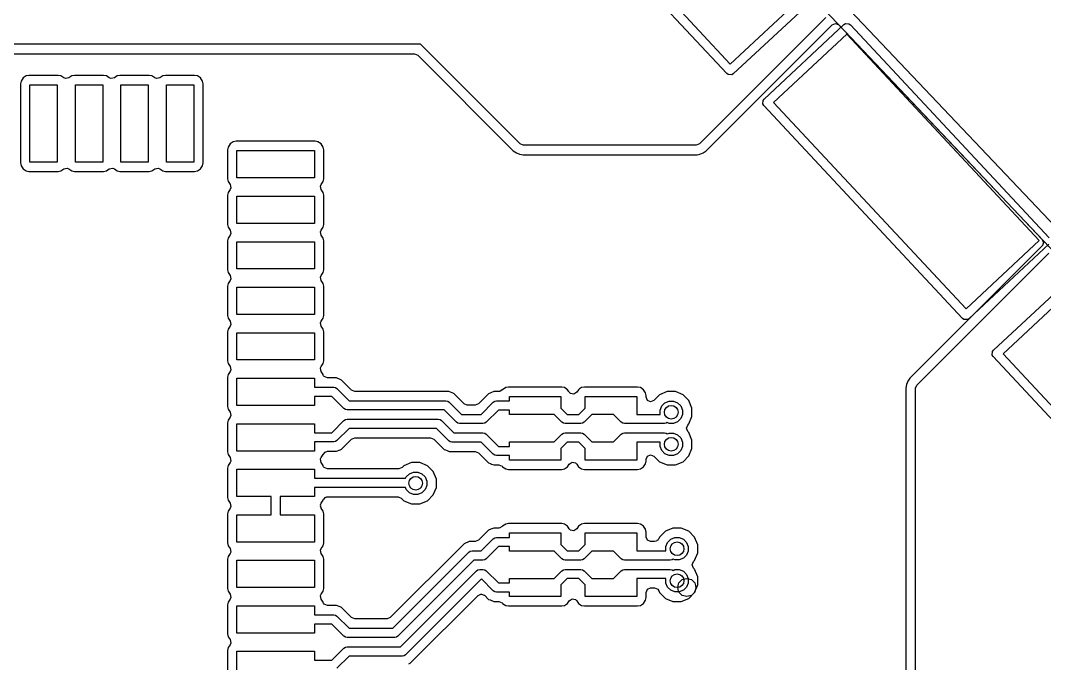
# Model space of a CAD drawing. Extents: x 92.1 to 184.9, y -117.4 to -66.6.
# Drawn here: x 155.45 to 166.7, y -94.33 to -87.27 of the extents above; entities that cross this region are included whole.
import ezdxf

# ---------------------------------------------------------------- set-up
doc = ezdxf.new("R2010")
doc.units = 0
doc.layers.add('BLACK', color=7, linetype='CONTINUOUS')

msp = doc.modelspace()

# ---------------------------------------------------------------- linework, layer by layer
at = {"layer": 'BLACK', "linetype": 'CONTINUOUS'}
for p, q in [((160.348378, -82.711216), (176.840362, -100.118868)), ((176.697406, -100.258776), (160.196334, -82.841532)), ((161.130658, -85.4815), (163.244852, -87.748697)), ((163.205817, -87.853465), (161.023422, -85.513133)), ((163.244852, -87.748697), (164.049342, -86.998499)), ((164.15411, -87.037535), (163.276485, -87.855933)), ((164.292941, -87.237056), (162.904645, -88.625355)), ((162.980659, -88.701369), (164.364993, -87.317031)), ((163.61589, -88.132465), (164.493515, -87.314068)), ((164.364993, -87.317031), (164.400347, -87.302387)), ((164.400347, -87.302387), (164.435702, -87.317032)), ((164.435702, -87.317032), (164.436633, -87.317988)), ((164.436633, -87.317988), (165.773299, -88.728868)), ((164.493515, -87.314068), (164.5101, -87.303803)), ((164.5101, -87.303803), (164.510104, -87.303801)), ((164.510104, -87.303801), (164.54835, -87.305137)), ((164.54835, -87.305137), (164.564183, -87.316535)), ((164.564183, -87.316535), (166.746577, -89.656867)), ((164.525147, -87.421302), (163.720658, -88.1715)), ((166.639342, -89.688499), (164.525147, -87.421302)), ((159.84, -87.53), (151.14, -87.53)), ((151.205237, -87.6375), (159.774763, -87.6375)), ((159.774763, -87.6375), (159.810118, -87.652145)), ((159.840001, -87.53), (159.84, -87.53)), ((160.935355, -88.625355), (159.840001, -87.53)), ((159.810118, -87.652145), (160.859335, -88.701364)), ((163.22165, -87.864863), (163.205817, -87.853465)), ((163.276485, -87.855933), (163.259895, -87.866199)), ((155.453447, -87.935007), (155.4475, -87.964905)), ((155.4475, -87.964905), (155.4475, -87.964906)), ((155.4475, -87.964906), (155.4475, -87.964908)), ((155.4475, -87.964908), (155.4475, -88.835091)), ((155.476102, -87.901102), (155.453447, -87.935007)), ((155.487351, -87.893585), (155.476102, -87.901102)), ((155.510006, -87.878447), (155.487351, -87.893585)), ((155.539904, -87.872501), (155.510006, -87.878447)), ((155.539908, -87.8725), (155.539904, -87.872501)), ((155.86009, -87.8725), (155.539908, -87.8725)), ((155.55, -88.825), (155.55, -87.975)), ((155.55, -87.975), (155.85, -87.975)), ((155.85, -87.975), (155.85, -88.825)), ((155.860095, -87.8725), (155.86009, -87.8725)), ((155.889993, -87.878447), (155.860095, -87.8725)), ((155.92222, -87.899981), (155.889993, -87.878447)), ((155.940245, -87.907447), (155.92222, -87.899981)), ((155.977778, -87.899981), (155.940245, -87.907447)), ((156.010004, -87.878447), (155.977778, -87.899981)), ((156.039904, -87.872501), (156.010004, -87.878447)), ((156.039908, -87.8725), (156.039904, -87.872501)), ((156.36009, -87.8725), (156.039908, -87.8725)), ((156.05, -88.825), (156.05, -87.975)), ((156.05, -87.975), (156.35, -87.975)), ((156.35, -87.975), (156.35, -88.825)), ((156.360095, -87.8725), (156.36009, -87.8725)), ((156.389993, -87.878447), (156.360095, -87.8725)), ((156.42222, -87.899981), (156.389993, -87.878447)), ((156.440245, -87.907447), (156.42222, -87.899981)), ((156.477778, -87.899981), (156.440245, -87.907447)), ((156.510004, -87.878447), (156.477778, -87.899981)), ((156.539904, -87.872501), (156.510004, -87.878447)), ((156.539908, -87.8725), (156.539904, -87.872501)), ((156.86009, -87.8725), (156.539908, -87.8725)), ((156.55, -88.825), (156.55, -87.975)), ((156.55, -87.975), (156.85, -87.975)), ((156.85, -87.975), (156.85, -88.825)), ((156.860095, -87.8725), (156.86009, -87.8725)), ((156.889993, -87.878447), (156.860095, -87.8725)), ((156.92222, -87.899981), (156.889993, -87.878447)), ((156.940245, -87.907447), (156.92222, -87.899981)), ((156.977778, -87.899981), (156.940245, -87.907447)), ((157.010004, -87.878447), (156.977778, -87.899981)), ((157.039904, -87.872501), (157.010004, -87.878447)), ((157.039908, -87.8725), (157.039904, -87.872501)), ((157.36009, -87.8725), (157.039908, -87.8725)), ((157.05, -88.825), (157.05, -87.975)), ((157.05, -87.975), (157.35, -87.975)), ((157.35, -87.975), (157.35, -88.825)), ((157.360095, -87.8725), (157.36009, -87.8725)), ((157.389993, -87.878447), (157.360095, -87.8725)), ((157.423898, -87.901102), (157.389993, -87.878447)), ((157.446553, -87.935007), (157.423898, -87.901102)), ((157.452499, -87.964906), (157.446553, -87.935007)), ((157.4525, -88.835095), (157.452499, -87.964906)), ((163.259895, -87.866199), (163.22165, -87.864863)), ((163.603156, -88.186544), (163.604492, -88.148298)), ((163.613422, -88.203133), (163.603156, -88.186544)), ((163.604492, -88.148298), (163.61589, -88.132465)), ((163.720658, -88.1715), (165.834852, -90.438697)), ((165.795817, -90.543465), (163.613422, -88.203133)), ((157.751102, -88.626102), (157.728447, -88.660007)), ((157.762351, -88.618585), (157.751102, -88.626102)), ((157.785006, -88.603447), (157.762351, -88.618585)), ((157.814904, -88.597501), (157.785006, -88.603447)), ((157.814908, -88.5975), (157.814904, -88.597501)), ((158.68509, -88.5975), (157.814908, -88.5975)), ((158.685095, -88.5975), (158.68509, -88.5975)), ((158.714993, -88.603447), (158.685095, -88.5975)), ((158.748898, -88.626102), (158.714993, -88.603447)), ((158.771553, -88.660007), (158.748898, -88.626102)), ((160.97071, -88.64), (160.935355, -88.625355)), ((162.86929, -88.64), (160.97071, -88.64)), ((162.904645, -88.625355), (162.86929, -88.64)), ((157.728447, -88.660007), (157.7225, -88.689905)), ((157.7225, -88.689905), (157.7225, -88.689906)), ((157.7225, -88.689906), (157.7225, -88.689908)), ((157.7225, -88.689908), (157.7225, -89.010091)), ((157.825, -89), (157.825, -88.7)), ((157.825, -88.7), (158.675, -88.7)), ((158.675, -88.7), (158.675, -89)), ((158.777499, -88.689906), (158.771553, -88.660007)), ((158.7775, -89.010095), (158.777499, -88.689906)), ((160.859335, -88.701364), (160.85934, -88.701368)), ((160.85934, -88.701368), (160.894211, -88.72467)), ((160.894211, -88.72467), (160.894213, -88.724671)), ((160.894213, -88.724671), (160.894215, -88.724672)), ((160.894215, -88.724672), (160.92957, -88.739317)), ((160.92957, -88.739317), (160.950279, -88.743436)), ((160.950279, -88.743436), (160.970703, -88.747499)), ((160.970703, -88.747499), (160.970708, -88.747499)), ((160.970708, -88.747499), (160.97071, -88.7475)), ((160.97071, -88.7475), (160.970711, -88.7475)), ((160.970711, -88.7475), (162.869289, -88.7475)), ((162.869289, -88.7475), (162.86929, -88.7475)), ((162.86929, -88.7475), (162.869292, -88.747499)), ((162.869292, -88.747499), (162.869296, -88.747499)), ((162.869296, -88.747499), (162.879365, -88.745495)), ((162.879365, -88.745495), (162.91043, -88.739317)), ((162.91043, -88.739317), (162.945785, -88.724672)), ((162.945785, -88.724672), (162.980659, -88.701369)), ((165.773299, -88.728868), (166.672068, -89.677538)), ((155.4475, -88.835091), (155.447501, -88.835095)), ((155.447501, -88.835095), (155.45, -88.847661)), ((155.45, -88.847661), (155.453447, -88.864993)), ((155.453447, -88.864993), (155.476102, -88.898898)), ((155.85, -88.825), (155.55, -88.825)), ((156.35, -88.825), (156.05, -88.825)), ((156.85, -88.825), (156.55, -88.825)), ((157.35, -88.825), (157.05, -88.825)), ((157.423898, -88.898898), (157.446553, -88.864993)), ((157.446553, -88.864993), (157.4525, -88.835095)), ((155.476102, -88.898898), (155.510007, -88.921553)), ((155.510007, -88.921553), (155.539905, -88.9275)), ((155.539905, -88.9275), (155.860094, -88.927499)), ((155.860094, -88.927499), (155.889993, -88.921553)), ((155.889993, -88.921553), (155.922222, -88.900017)), ((155.922222, -88.900017), (155.959753, -88.892551)), ((155.959753, -88.892551), (155.977776, -88.900017)), ((155.977776, -88.900017), (156.010007, -88.921553)), ((156.010007, -88.921553), (156.039905, -88.9275)), ((156.039905, -88.9275), (156.360094, -88.927499)), ((156.360094, -88.927499), (156.389993, -88.921553)), ((156.389993, -88.921553), (156.422222, -88.900017)), ((156.422222, -88.900017), (156.459753, -88.892551)), ((156.459753, -88.892551), (156.477776, -88.900017)), ((156.477776, -88.900017), (156.510007, -88.921553)), ((156.510007, -88.921553), (156.539905, -88.9275)), ((156.539905, -88.9275), (156.860094, -88.927499)), ((156.860094, -88.927499), (156.889993, -88.921553)), ((156.889993, -88.921553), (156.922222, -88.900017)), ((156.922222, -88.900017), (156.959753, -88.892551)), ((156.959753, -88.892551), (156.977776, -88.900017)), ((156.977776, -88.900017), (157.010007, -88.921553)), ((157.010007, -88.921553), (157.039905, -88.9275)), ((157.039905, -88.9275), (157.360094, -88.927499)), ((157.360094, -88.927499), (157.389993, -88.921553)), ((157.389993, -88.921553), (157.423898, -88.898898)), ((157.7225, -89.010091), (157.722501, -89.010095)), ((157.722501, -89.010095), (157.728447, -89.039995)), ((157.728447, -89.039995), (157.749981, -89.072221)), ((157.749981, -89.072221), (157.757447, -89.109754)), ((158.675, -89), (157.825, -89)), ((158.742552, -89.090245), (158.750014, -89.072226)), ((158.750018, -89.127778), (158.742552, -89.090245)), ((158.750014, -89.072226), (158.771553, -89.039993)), ((158.771553, -89.039993), (158.7775, -89.010095)), ((157.728447, -89.160007), (157.7225, -89.189905)), ((157.7225, -89.189905), (157.7225, -89.189906)), ((157.7225, -89.189906), (157.7225, -89.189908)), ((157.7225, -89.189908), (157.7225, -89.510091)), ((157.749981, -89.127778), (157.728447, -89.160007)), ((157.757447, -89.109754), (157.749981, -89.127778)), ((157.825, -89.5), (157.825, -89.2)), ((157.825, -89.2), (158.675, -89.2)), ((158.675, -89.2), (158.675, -89.5)), ((158.771552, -89.160004), (158.750018, -89.127778)), ((158.771552, -89.160006), (158.771552, -89.160004)), ((158.771553, -89.160007), (158.771552, -89.160006)), ((158.777499, -89.189906), (158.771553, -89.160007)), ((158.7775, -89.510095), (158.777499, -89.189906)), ((157.7225, -89.510091), (157.722501, -89.510095)), ((157.722501, -89.510095), (157.728447, -89.539995)), ((157.728447, -89.539995), (157.749981, -89.572221)), ((158.675, -89.5), (157.825, -89.5)), ((158.750014, -89.572226), (158.771553, -89.539993)), ((158.771553, -89.539993), (158.7775, -89.510095)), ((157.728447, -89.660007), (157.7225, -89.689905)), ((157.749981, -89.627778), (157.728447, -89.660007)), ((157.749981, -89.572221), (157.757447, -89.609754)), ((157.757447, -89.609754), (157.749981, -89.627778)), ((158.742552, -89.590245), (158.750014, -89.572226)), ((158.750018, -89.627778), (158.742552, -89.590245)), ((158.771552, -89.660004), (158.750018, -89.627778)), ((158.771552, -89.660006), (158.771552, -89.660004)), ((158.771553, -89.660007), (158.771552, -89.660006)), ((158.777499, -89.689906), (158.771553, -89.660007)), ((157.7225, -89.689905), (157.7225, -89.689906)), ((157.7225, -89.689906), (157.7225, -89.689908)), ((157.7225, -89.689908), (157.7225, -90.010091)), ((157.825, -90), (157.825, -89.7)), ((157.825, -89.7), (158.675, -89.7)), ((158.675, -89.7), (158.675, -90)), ((158.7775, -90.010095), (158.777499, -89.689906)), ((166.666956, -89.751014), (165.218629, -91.199341)), ((165.834852, -90.438697), (166.639342, -89.688499)), ((166.74411, -89.727535), (165.866485, -90.545933)), ((166.667498, -89.75057), (166.666956, -89.751014)), ((166.670159, -89.748223), (166.667498, -89.75057)), ((166.685753, -89.713276), (166.670159, -89.748223)), ((166.672068, -89.677538), (166.685753, -89.713276)), ((165.294644, -91.275355), (166.742967, -89.827032)), ((158.675, -90), (157.825, -90)), ((157.7225, -90.010091), (157.722501, -90.010095)), ((157.722501, -90.010095), (157.728447, -90.039995)), ((157.728447, -90.039995), (157.749981, -90.072221)), ((157.749981, -90.072221), (157.757447, -90.109754)), ((157.757447, -90.109754), (157.749981, -90.127778)), ((158.742552, -90.090245), (158.750014, -90.072226)), ((158.750018, -90.127778), (158.742552, -90.090245)), ((158.750014, -90.072226), (158.771553, -90.039993)), ((158.771553, -90.039993), (158.7775, -90.010095)), ((166.13589, -90.892465), (167.013515, -90.074068)), ((157.728447, -90.160007), (157.7225, -90.189905)), ((157.7225, -90.189905), (157.7225, -90.189906)), ((157.7225, -90.189906), (157.7225, -90.189908)), ((157.7225, -90.189908), (157.7225, -90.510091)), ((157.749981, -90.127778), (157.728447, -90.160007)), ((157.825, -90.5), (157.825, -90.2)), ((157.825, -90.2), (158.675, -90.2)), ((158.675, -90.2), (158.675, -90.5)), ((158.771552, -90.160004), (158.750018, -90.127778)), ((158.771552, -90.160006), (158.771552, -90.160004)), ((158.771553, -90.160007), (158.771552, -90.160006)), ((158.777499, -90.189906), (158.771553, -90.160007)), ((158.7775, -90.510095), (158.777499, -90.189906)), ((167.045147, -90.181302), (166.240658, -90.9315)), ((157.7225, -90.510091), (157.722501, -90.510095)), ((157.722501, -90.510095), (157.728447, -90.539995)), ((157.728447, -90.539995), (157.749981, -90.572221)), ((158.675, -90.5), (157.825, -90.5)), ((158.750014, -90.572226), (158.771553, -90.539993)), ((158.771553, -90.539993), (158.7775, -90.510095)), ((165.81165, -90.554863), (165.795817, -90.543465)), ((165.849895, -90.556199), (165.81165, -90.554863)), ((165.866485, -90.545933), (165.849895, -90.556199)), ((157.728447, -90.660007), (157.7225, -90.689905)), ((157.749981, -90.627778), (157.728447, -90.660007)), ((157.749981, -90.572221), (157.757447, -90.609754)), ((157.757447, -90.609754), (157.749981, -90.627778)), ((158.742552, -90.590245), (158.750014, -90.572226)), ((158.750018, -90.627778), (158.742552, -90.590245)), ((158.771552, -90.660004), (158.750018, -90.627778)), ((158.771552, -90.660006), (158.771552, -90.660004)), ((158.771553, -90.660007), (158.771552, -90.660006)), ((158.777499, -90.689906), (158.771553, -90.660007)), ((157.7225, -90.689905), (157.7225, -90.689906)), ((157.7225, -90.689906), (157.7225, -90.689908)), ((157.7225, -90.689908), (157.7225, -91.010091)), ((157.825, -91), (157.825, -90.7)), ((157.825, -90.7), (158.675, -90.7)), ((158.675, -90.7), (158.675, -91)), ((158.7775, -91.010095), (158.777499, -90.689906)), ((166.124492, -90.908298), (166.13589, -90.892465)), ((157.7225, -91.010091), (157.722501, -91.010095)), ((157.722501, -91.010095), (157.728447, -91.039995)), ((158.675, -91), (157.825, -91)), ((158.771553, -91.039993), (158.7775, -91.010095)), ((166.123156, -90.946544), (166.124492, -90.908298)), ((166.133422, -90.963133), (166.123156, -90.946544)), ((168.315817, -93.303465), (166.133422, -90.963133)), ((166.240658, -90.9315), (168.354852, -93.198697)), ((157.728447, -91.039995), (157.749981, -91.072221)), ((157.749981, -91.072221), (157.757447, -91.109754)), ((157.757447, -91.109754), (157.749981, -91.127778)), ((158.742552, -91.090245), (158.743144, -91.088814)), ((158.746084, -91.108005), (158.742552, -91.090245)), ((158.743032, -91.088081), (158.743986, -91.08678)), ((158.743144, -91.088814), (158.743032, -91.088081)), ((158.743986, -91.08678), (158.750014, -91.072226)), ((158.748828, -91.125908), (158.746084, -91.108005)), ((158.749407, -91.126864), (158.748828, -91.125908)), ((158.750014, -91.072226), (158.771553, -91.039993)), ((157.728447, -91.160007), (157.7225, -91.189905)), ((157.7225, -91.189905), (157.7225, -91.189906)), ((157.7225, -91.189906), (157.7225, -91.189908)), ((157.7225, -91.189908), (157.7225, -91.510091)), ((157.749981, -91.127778), (157.728447, -91.160007)), ((157.825, -91.5), (157.825, -91.2)), ((157.825, -91.2), (158.675, -91.2)), ((158.675, -91.2), (158.675, -91.2992)), ((158.771553, -91.160007), (158.749407, -91.126864)), ((158.772562, -91.165081), (158.771553, -91.160007)), ((158.777123, -91.172609), (158.772562, -91.165081)), ((158.784531, -91.182055), (158.777123, -91.172609)), ((158.819886, -91.1967), (158.784531, -91.182055)), ((158.917994, -91.1967), (158.819886, -91.1967)), ((158.957835, -91.213203), (158.917994, -91.1967)), ((158.974339, -91.220039), (158.957835, -91.213203)), ((158.974341, -91.22004), (158.974339, -91.220039)), ((159.084755, -91.330455), (158.974341, -91.22004)), ((165.195326, -91.234218), (165.180682, -91.269571)), ((165.218629, -91.199341), (165.195326, -91.234217)), ((165.195326, -91.234217), (165.195326, -91.234218)), ((158.675, -91.2992), (158.887501, -91.2992)), ((158.887501, -91.2992), (158.906941, -91.303067)), ((158.906941, -91.303067), (158.923422, -91.314079)), ((158.923422, -91.314079), (159.056943, -91.4476)), ((159.12011, -91.3451), (159.084755, -91.330455)), ((160.151399, -91.3451), (159.12011, -91.3451)), ((160.187387, -91.360007), (160.151399, -91.3451)), ((160.645755, -91.3467), (160.61363, -91.360007)), ((160.703113, -91.3467), (160.645755, -91.3467)), ((160.712868, -91.345739), (160.703113, -91.3467)), ((160.738884, -91.328354), (160.712868, -91.345739)), ((160.740117, -91.329587), (160.738884, -91.328354)), ((160.7436, -91.326103), (160.740117, -91.329587)), ((160.777506, -91.303447), (160.7436, -91.326103)), ((160.807404, -91.297501), (160.777506, -91.303447)), ((160.807408, -91.2975), (160.807404, -91.297501)), ((161.39259, -91.2975), (160.807408, -91.2975)), ((161.392595, -91.2975), (161.39259, -91.2975)), ((161.422493, -91.303447), (161.392595, -91.2975)), ((161.456398, -91.326102), (161.422493, -91.303447)), ((161.469092, -91.3451), (161.456398, -91.326102)), ((161.475427, -91.35458), (161.469092, -91.3451)), ((161.577601, -91.326103), (161.558573, -91.35458)), ((161.577604, -91.326101), (161.577601, -91.326103)), ((161.588851, -91.318585), (161.577604, -91.326101)), ((161.611506, -91.303447), (161.588851, -91.318585)), ((161.641404, -91.297501), (161.611506, -91.303447)), ((161.641408, -91.2975), (161.641404, -91.297501)), ((162.22659, -91.2975), (161.641408, -91.2975)), ((162.226595, -91.2975), (162.22659, -91.2975)), ((162.256493, -91.303447), (162.226595, -91.2975)), ((162.290398, -91.326102), (162.256493, -91.303447)), ((162.313053, -91.360007), (162.290398, -91.326102)), ((162.551134, -91.3467), (162.467522, -91.381334)), ((162.551135, -91.3467), (162.551134, -91.3467)), ((162.641641, -91.3467), (162.551135, -91.3467)), ((162.725256, -91.381335), (162.641641, -91.3467)), ((165.180682, -91.269572), (165.1725, -91.310705)), ((165.1725, -91.310705), (165.1725, -96.770979)), ((165.180682, -91.269571), (165.180682, -91.269572)), ((165.28, -91.310709), (165.294644, -91.275355)), ((165.28, -96.979075), (165.28, -91.310709)), ((158.866459, -91.4008), (158.675, -91.4008)), ((158.675, -91.4008), (158.675, -91.5)), ((158.99998, -91.534321), (158.866459, -91.4008)), ((159.056943, -91.4476), (160.120906, -91.4476)), ((160.120906, -91.4476), (160.140346, -91.451467)), ((160.140346, -91.451467), (160.156827, -91.462479)), ((160.156827, -91.462479), (160.291948, -91.5976)), ((160.207587, -91.368374), (160.187387, -91.360007)), ((160.207744, -91.368439), (160.207587, -91.368374)), ((160.207746, -91.36844), (160.207744, -91.368439)), ((160.31976, -91.480455), (160.207746, -91.36844)), ((160.589408, -91.37004), (160.478995, -91.480455)), ((160.589414, -91.370036), (160.589408, -91.37004)), ((160.613629, -91.360007), (160.589414, -91.370036)), ((160.61363, -91.360007), (160.613629, -91.360007)), ((160.640328, -91.464079), (160.656808, -91.453067)), ((160.656808, -91.453067), (160.656809, -91.453067)), ((160.656809, -91.453067), (160.676249, -91.4492)), ((160.676249, -91.4492), (160.8175, -91.4492)), ((160.8175, -91.4492), (160.8175, -91.4)), ((160.8175, -91.4), (161.3825, -91.4)), ((161.3825, -91.4), (161.3825, -91.528158)), ((161.489221, -91.368374), (161.475427, -91.35458)), ((161.526753, -91.37584), (161.489221, -91.368374)), ((161.558573, -91.35458), (161.526753, -91.37584)), ((161.6515, -91.528158), (161.6515, -91.4)), ((161.6515, -91.4), (162.2165, -91.4)), ((162.2165, -91.4), (162.2165, -91.597599)), ((162.318999, -91.389906), (162.313053, -91.360007)), ((162.318999, -91.389908), (162.318999, -91.389906)), ((162.318999, -91.409145), (162.318999, -91.389908)), ((162.333643, -91.4445), (162.318999, -91.409145)), ((162.368999, -91.459145), (162.333643, -91.4445)), ((162.404354, -91.444501), (162.368999, -91.459145)), ((162.467519, -91.381336), (162.404354, -91.444501)), ((162.46752, -91.381335), (162.467519, -91.381336)), ((162.467522, -91.381334), (162.46752, -91.381335)), ((162.526942, -91.470266), (162.572002, -91.451602)), ((162.572002, -91.451602), (162.620774, -91.451602)), ((162.620774, -91.451602), (162.665834, -91.470266)), ((162.789253, -91.445332), (162.725256, -91.381335)), ((162.823888, -91.528947), (162.789253, -91.445332)), ((157.7225, -91.510091), (157.722501, -91.510095)), ((157.722501, -91.510095), (157.728447, -91.539995)), ((157.728447, -91.539995), (157.749981, -91.572221)), ((157.749981, -91.572221), (157.757447, -91.609754)), ((158.675, -91.5), (157.825, -91.5)), ((159.01646, -91.545333), (158.99998, -91.534321)), ((159.016461, -91.545333), (159.01646, -91.545333)), ((159.035901, -91.5492), (159.016461, -91.545333)), ((160.099864, -91.5492), (159.035901, -91.5492)), ((160.234985, -91.684321), (160.099864, -91.5492)), ((160.355115, -91.4951), (160.31976, -91.480455)), ((160.44364, -91.4951), (160.355115, -91.4951)), ((160.478995, -91.480455), (160.44364, -91.4951)), ((160.506807, -91.5976), (160.640328, -91.464079)), ((160.697291, -91.5508), (160.56377, -91.684321)), ((160.8175, -91.5508), (160.697291, -91.5508)), ((160.8175, -91.6), (160.8175, -91.5508)), ((161.3825, -91.528158), (161.451942, -91.5976)), ((161.582058, -91.5976), (161.6515, -91.528158)), ((162.47379, -91.549814), (162.492454, -91.504754)), ((162.47379, -91.597599), (162.47379, -91.549814)), ((162.492454, -91.504754), (162.526942, -91.470266)), ((162.665834, -91.470266), (162.700322, -91.504754)), ((162.700322, -91.504754), (162.718986, -91.549814)), ((162.718986, -91.549814), (162.718986, -91.598586)), ((162.823888, -91.619453), (162.823888, -91.528947)), ((157.728447, -91.660007), (157.7225, -91.689905)), ((157.728449, -91.660004), (157.728447, -91.660007)), ((157.749982, -91.627778), (157.728449, -91.660004)), ((157.757447, -91.609754), (157.749982, -91.627778)), ((158.866459, -91.7992), (158.99998, -91.665679)), ((158.99998, -91.665679), (159.01646, -91.654667)), ((159.01646, -91.654667), (159.016461, -91.654667)), ((159.016461, -91.654667), (159.035901, -91.6508)), ((159.035901, -91.6508), (160.036738, -91.6508)), ((160.036738, -91.6508), (160.056178, -91.654667)), ((160.056178, -91.654667), (160.072659, -91.665679)), ((160.072659, -91.665679), (160.20778, -91.8008)), ((160.251465, -91.695333), (160.234985, -91.684321)), ((160.291948, -91.5976), (160.506807, -91.5976)), ((160.56377, -91.684321), (160.547289, -91.695333)), ((161.310658, -91.6), (160.8175, -91.6)), ((161.394979, -91.684321), (161.310658, -91.6)), ((161.411459, -91.695333), (161.394979, -91.684321)), ((161.451942, -91.5976), (161.582058, -91.5976)), ((161.639021, -91.684321), (161.62254, -91.695333)), ((161.723342, -91.6), (161.639021, -91.684321)), ((161.962158, -91.6), (161.723342, -91.6)), ((162.046478, -91.68432), (161.962158, -91.6)), ((162.062959, -91.695332), (162.046478, -91.68432)), ((162.2165, -91.597599), (162.47379, -91.597599)), ((162.551897, -91.68847), (162.541629, -91.695332)), ((162.572002, -91.696798), (162.551897, -91.68847)), ((162.665834, -91.678134), (162.620774, -91.696798)), ((162.700322, -91.643646), (162.665834, -91.678134)), ((162.718986, -91.598586), (162.700322, -91.643646)), ((162.789253, -91.703068), (162.823888, -91.619453)), ((157.7225, -91.689905), (157.7225, -91.689906)), ((157.7225, -91.689906), (157.7225, -91.689908)), ((157.7225, -91.689908), (157.7225, -92.010091)), ((157.825, -92), (157.825, -91.7)), ((157.825, -91.7), (158.675, -91.7)), ((158.675, -91.7), (158.675, -91.7992)), ((158.675, -91.7992), (158.866459, -91.7992)), ((159.056943, -91.7524), (158.923422, -91.885921)), ((160.015696, -91.7524), (159.056943, -91.7524)), ((160.150817, -91.887521), (160.015696, -91.7524)), ((160.20778, -91.8008), (160.527849, -91.8008)), ((160.251466, -91.695333), (160.251465, -91.695333)), ((160.270906, -91.6992), (160.251466, -91.695333)), ((160.527849, -91.6992), (160.270906, -91.6992)), ((160.547289, -91.695333), (160.527849, -91.6992)), ((160.527849, -91.8008), (160.547289, -91.804667)), ((161.41146, -91.695333), (161.411459, -91.695333)), ((161.4309, -91.6992), (161.41146, -91.695333)), ((161.41146, -91.804667), (161.4309, -91.8008)), ((161.6031, -91.6992), (161.4309, -91.6992)), ((161.4309, -91.8008), (161.6031, -91.8008)), ((161.62254, -91.695333), (161.6031, -91.6992)), ((161.6031, -91.8008), (161.62254, -91.804667)), ((162.082399, -91.699199), (162.062959, -91.695332)), ((162.062959, -91.804668), (162.082399, -91.800801)), ((162.522189, -91.699199), (162.082399, -91.699199)), ((162.082399, -91.800801), (162.522189, -91.800801)), ((162.541629, -91.695332), (162.522189, -91.699199)), ((162.522189, -91.800801), (162.541629, -91.804668)), ((162.620774, -91.696798), (162.572002, -91.696798)), ((162.763031, -91.75), (162.777676, -91.714645)), ((162.777676, -91.785355), (162.763031, -91.75)), ((162.777676, -91.714645), (162.789253, -91.703068)), ((162.789253, -91.796932), (162.777676, -91.785355)), ((162.823888, -91.880547), (162.789253, -91.796932)), ((158.887501, -91.9008), (158.675, -91.9008)), ((158.675, -91.9008), (158.675, -92)), ((158.906941, -91.896933), (158.887501, -91.9008)), ((158.923422, -91.885921), (158.906941, -91.896933)), ((158.974339, -91.979961), (159.084755, -91.869545)), ((159.084755, -91.869545), (159.12011, -91.8549)), ((159.12011, -91.8549), (159.952529, -91.8549)), ((159.952529, -91.8549), (159.987884, -91.869545)), ((159.987884, -91.869545), (160.099898, -91.98156)), ((160.167297, -91.898533), (160.150817, -91.887521)), ((160.167298, -91.898533), (160.167297, -91.898533)), ((160.186738, -91.9024), (160.167298, -91.898533)), ((160.506807, -91.9024), (160.186738, -91.9024)), ((160.640328, -92.035921), (160.506807, -91.9024)), ((160.547289, -91.804667), (160.56377, -91.815679)), ((160.56377, -91.815679), (160.697291, -91.9492)), ((160.8175, -91.9492), (160.8175, -91.9)), ((160.8175, -91.9), (161.310658, -91.9)), ((161.310658, -91.9), (161.394979, -91.815679)), ((161.451942, -91.9024), (161.3825, -91.971842)), ((161.394979, -91.815679), (161.411459, -91.804667)), ((161.411459, -91.804667), (161.41146, -91.804667)), ((161.582058, -91.9024), (161.451942, -91.9024)), ((161.6515, -91.971842), (161.582058, -91.9024)), ((161.62254, -91.804667), (161.639021, -91.815679)), ((161.639021, -91.815679), (161.723342, -91.9)), ((161.723342, -91.9), (161.962158, -91.9)), ((161.962158, -91.9), (162.046478, -91.81568)), ((162.046478, -91.81568), (162.062959, -91.804668)), ((162.47379, -91.902401), (162.2165, -91.902401)), ((162.2165, -91.902401), (162.2165, -92.1)), ((162.47379, -91.950186), (162.47379, -91.902401)), ((162.541629, -91.804668), (162.551897, -91.811529)), ((162.551897, -91.811529), (162.572002, -91.803202)), ((162.572002, -91.803202), (162.620774, -91.803202)), ((162.620774, -91.803202), (162.665834, -91.821866)), ((162.665834, -91.821866), (162.700322, -91.856354)), ((162.700322, -91.856354), (162.718986, -91.901414)), ((162.718986, -91.901414), (162.718986, -91.950186)), ((162.823888, -91.971053), (162.823888, -91.880547)), ((157.7225, -92.010091), (157.722501, -92.010095)), ((157.722501, -92.010095), (157.728447, -92.039995)), ((158.675, -92), (157.825, -92)), ((158.77565, -92.036356), (158.792107, -92.011727)), ((158.792107, -92.011727), (158.819886, -92.0033)), ((158.819886, -92.0033), (158.917992, -92.0033)), ((158.917992, -92.0033), (158.917994, -92.0033)), ((158.917994, -92.0033), (158.957834, -91.986796)), ((158.957834, -91.986796), (158.957836, -91.986796)), ((158.957836, -91.986795), (158.974339, -91.979961)), ((158.957836, -91.986796), (158.957836, -91.986795)), ((160.099898, -91.98156), (160.099899, -91.98156)), ((160.099899, -91.98156), (160.0999, -91.981561)), ((160.0999, -91.981561), (160.116399, -91.988394)), ((160.116399, -91.988394), (160.116401, -91.988396)), ((160.116401, -91.988396), (160.116402, -91.988396)), ((160.116402, -91.988396), (160.132906, -91.995232)), ((160.132906, -91.995232), (160.156245, -92.0049)), ((160.156245, -92.0049), (160.44364, -92.0049)), ((160.44364, -92.0049), (160.478995, -92.019545)), ((160.478995, -92.019545), (160.589409, -92.12996)), ((160.697291, -91.9492), (160.8175, -91.9492)), ((161.3825, -91.971842), (161.3825, -92.1)), ((161.6515, -92.1), (161.6515, -91.971842)), ((162.492454, -91.995246), (162.47379, -91.950186)), ((162.526942, -92.029734), (162.492454, -91.995246)), ((162.700322, -91.995246), (162.665834, -92.029734)), ((162.718986, -91.950186), (162.700322, -91.995246)), ((162.789253, -92.054668), (162.823888, -91.971053)), ((157.728447, -92.039995), (157.749981, -92.072221)), ((157.749981, -92.127778), (157.728447, -92.160007)), ((157.749981, -92.072221), (157.757447, -92.109754)), ((157.757447, -92.109754), (157.749981, -92.127778)), ((158.742552, -92.090245), (158.743144, -92.088814)), ((158.746084, -92.108005), (158.742552, -92.090245)), ((158.743032, -92.088081), (158.743986, -92.08678)), ((158.743144, -92.088814), (158.743032, -92.088081)), ((158.743986, -92.08678), (158.750014, -92.072226)), ((158.748828, -92.125908), (158.746084, -92.108005)), ((158.749407, -92.126864), (158.748828, -92.125908)), ((158.771553, -92.160007), (158.749407, -92.126864)), ((158.750014, -92.072226), (158.771553, -92.039993)), ((158.771553, -92.039993), (158.771554, -92.039989)), ((158.771554, -92.039989), (158.773439, -92.03544)), ((158.773439, -92.03544), (158.77565, -92.036356)), ((159.742971, -92.126579), (159.659359, -92.161213)), ((159.742972, -92.126579), (159.742971, -92.126579)), ((159.833478, -92.126579), (159.742972, -92.126579)), ((159.917093, -92.161214), (159.833478, -92.126579)), ((160.589409, -92.12996), (160.58941, -92.12996)), ((160.58941, -92.12996), (160.589411, -92.129961)), ((160.589411, -92.129961), (160.60591, -92.136794)), ((160.60591, -92.136794), (160.605912, -92.136796)), ((160.605912, -92.136796), (160.605913, -92.136796)), ((160.605913, -92.136796), (160.620321, -92.142764)), ((160.656808, -92.046933), (160.640328, -92.035921)), ((160.656809, -92.046933), (160.656808, -92.046933)), ((160.676249, -92.0508), (160.656809, -92.046933)), ((160.8175, -92.0508), (160.676249, -92.0508)), ((160.8175, -92.1), (160.8175, -92.0508)), ((161.3825, -92.1), (160.8175, -92.1)), ((161.475428, -92.145417), (161.507244, -92.124159)), ((161.507244, -92.124159), (161.544777, -92.131624)), ((161.544777, -92.131624), (161.558571, -92.145417)), ((162.2165, -92.1), (161.6515, -92.1)), ((162.313053, -92.139993), (162.319, -92.110095)), ((162.319, -92.090855), (162.333645, -92.0555)), ((162.319, -92.110095), (162.319, -92.090855)), ((162.333645, -92.0555), (162.369, -92.040855)), ((162.369, -92.040855), (162.404355, -92.0555)), ((162.404355, -92.0555), (162.46752, -92.118665)), ((162.46752, -92.118665), (162.551135, -92.1533)), ((162.572002, -92.048398), (162.526942, -92.029734)), ((162.620774, -92.048398), (162.572002, -92.048398)), ((162.665834, -92.029734), (162.620774, -92.048398)), ((162.641641, -92.1533), (162.725256, -92.118665)), ((162.725256, -92.118665), (162.789253, -92.054668)), ((157.728447, -92.160007), (157.7225, -92.189905)), ((157.7225, -92.189905), (157.7225, -92.189906)), ((157.7225, -92.189906), (157.7225, -92.189908)), ((157.7225, -92.189908), (157.7225, -92.510091)), ((157.825, -92.5), (157.825, -92.2)), ((157.825, -92.2), (158.675, -92.2)), ((158.675, -92.2), (158.675, -92.2992)), ((158.772562, -92.165081), (158.771553, -92.160007)), ((158.777123, -92.172609), (158.772562, -92.165081)), ((158.784531, -92.182055), (158.777123, -92.172609)), ((158.819886, -92.1967), (158.784531, -92.182055)), ((159.603161, -92.1967), (158.819886, -92.1967)), ((159.638516, -92.182055), (159.603161, -92.1967)), ((159.659353, -92.161217), (159.638516, -92.182055)), ((159.659359, -92.161213), (159.659353, -92.161217)), ((159.684291, -92.284633), (159.718779, -92.250145)), ((159.718779, -92.250145), (159.763839, -92.231481)), ((159.763839, -92.231481), (159.812611, -92.231481)), ((159.812611, -92.231481), (159.857671, -92.250145)), ((159.857671, -92.250145), (159.892159, -92.284633)), ((159.98109, -92.225211), (159.917093, -92.161214)), ((160.015725, -92.308826), (159.98109, -92.225211)), ((160.620321, -92.142764), (160.645756, -92.1533)), ((160.645756, -92.1533), (160.703113, -92.1533)), ((160.703113, -92.1533), (160.738468, -92.167945)), ((160.738468, -92.167945), (160.742217, -92.172512)), ((160.742217, -92.172512), (160.743599, -92.173894)), ((160.743599, -92.173894), (160.743602, -92.173898)), ((160.743602, -92.173898), (160.777507, -92.196553)), ((160.777507, -92.196553), (160.807405, -92.2025)), ((160.807405, -92.2025), (161.392594, -92.202499)), ((161.392594, -92.202499), (161.422493, -92.196553)), ((161.422493, -92.196553), (161.456398, -92.173898)), ((161.456398, -92.173898), (161.475428, -92.145417)), ((161.558571, -92.145417), (161.577602, -92.173898)), ((161.577602, -92.173898), (161.611507, -92.196553)), ((161.611507, -92.196553), (161.641405, -92.2025)), ((161.641405, -92.2025), (162.226594, -92.202499)), ((162.226594, -92.202499), (162.256493, -92.196553)), ((162.256493, -92.196553), (162.290398, -92.173898)), ((162.290398, -92.173898), (162.313053, -92.139993)), ((162.551135, -92.1533), (162.551137, -92.1533)), ((162.551137, -92.1533), (162.641639, -92.1533)), ((162.641639, -92.1533), (162.641641, -92.1533)), ((158.675, -92.2992), (159.678257, -92.2992)), ((159.678257, -92.2992), (159.684291, -92.284633)), ((159.892159, -92.284633), (159.910823, -92.329693)), ((159.910823, -92.329693), (159.910823, -92.378465)), ((160.015725, -92.399332), (160.015725, -92.308826)), ((159.674878, -92.4008), (158.675, -92.4008)), ((158.675, -92.4008), (158.675, -92.5)), ((159.684291, -92.423525), (159.674878, -92.4008)), ((159.718779, -92.458013), (159.684291, -92.423525)), ((159.763839, -92.476677), (159.718779, -92.458013)), ((159.857671, -92.458013), (159.812611, -92.476677)), ((159.892159, -92.423525), (159.857671, -92.458013)), ((159.910823, -92.378465), (159.892159, -92.423525)), ((159.98109, -92.482947), (160.015725, -92.399332)), ((157.7225, -92.510091), (157.722501, -92.510095)), ((157.722501, -92.510095), (157.728447, -92.539995)), ((157.728447, -92.539995), (157.749981, -92.572221)), ((157.749981, -92.572221), (157.757447, -92.609754)), ((158.1992, -92.5), (157.825, -92.5)), ((158.1992, -92.7), (158.1992, -92.5)), ((158.675, -92.5), (158.3008, -92.5)), ((158.3008, -92.5), (158.3008, -92.7)), ((158.742552, -92.590245), (158.748828, -92.574089)), ((158.748828, -92.574089), (158.749388, -92.573163)), ((158.749388, -92.573163), (158.771553, -92.539993)), ((158.771553, -92.539993), (158.772562, -92.534916)), ((158.772562, -92.534916), (158.777123, -92.52739)), ((158.777123, -92.52739), (158.785993, -92.520876)), ((158.785993, -92.520876), (158.792107, -92.511727)), ((158.792107, -92.511727), (158.802923, -92.508445)), ((158.802923, -92.508445), (158.807969, -92.504741)), ((158.807969, -92.504741), (158.81273, -92.50547)), ((158.81273, -92.50547), (158.819886, -92.5033)), ((158.819886, -92.5033), (159.595003, -92.5033)), ((159.595003, -92.5033), (159.630358, -92.517945)), ((159.630358, -92.517945), (159.659357, -92.546944)), ((159.659357, -92.546944), (159.742972, -92.581579)), ((159.742972, -92.581579), (159.742974, -92.581579)), ((159.742974, -92.581579), (159.833476, -92.581579)), ((159.812611, -92.476677), (159.763839, -92.476677)), ((159.833476, -92.581579), (159.833478, -92.581579)), ((159.833478, -92.581579), (159.917093, -92.546944)), ((159.917093, -92.546944), (159.98109, -92.482947)), ((157.728447, -92.660007), (157.7225, -92.689905)), ((157.7225, -92.689905), (157.7225, -92.689906)), ((157.7225, -92.689906), (157.7225, -92.689908)), ((157.7225, -92.689908), (157.7225, -93.010091)), ((157.749981, -92.627778), (157.728447, -92.660007)), ((157.757447, -92.609754), (157.749981, -92.627778)), ((157.825, -93), (157.825, -92.7)), ((157.825, -92.7), (158.1992, -92.7)), ((158.3008, -92.7), (158.675, -92.7)), ((158.675, -92.7), (158.675, -93)), ((158.74483, -92.601697), (158.742552, -92.590245)), ((158.743032, -92.611916), (158.74483, -92.601697)), ((158.748286, -92.619071), (158.743032, -92.611916)), ((158.750018, -92.627778), (158.748286, -92.619071)), ((158.771552, -92.660004), (158.750018, -92.627778)), ((158.771552, -92.660006), (158.771552, -92.660004)), ((158.771553, -92.660007), (158.771552, -92.660006)), ((158.777499, -92.689906), (158.771553, -92.660007)), ((158.7775, -93.010095), (158.777499, -92.689906)), ((160.777506, -92.803447), (160.7436, -92.826103)), ((160.807404, -92.797501), (160.777506, -92.803447)), ((160.807408, -92.7975), (160.807404, -92.797501)), ((161.39259, -92.7975), (160.807408, -92.7975)), ((161.392595, -92.7975), (161.39259, -92.7975)), ((161.422493, -92.803447), (161.392595, -92.7975)), ((161.456398, -92.826102), (161.422493, -92.803447)), ((161.611506, -92.803447), (161.588851, -92.818585)), ((161.641404, -92.797501), (161.611506, -92.803447)), ((161.641408, -92.7975), (161.641404, -92.797501)), ((162.22659, -92.7975), (161.641408, -92.7975)), ((162.226595, -92.7975), (162.22659, -92.7975)), ((162.256493, -92.803447), (162.226595, -92.7975)), ((162.290398, -92.826102), (162.256493, -92.803447)), ((160.589408, -92.87004), (160.478995, -92.980455)), ((160.589414, -92.870036), (160.589408, -92.87004)), ((160.613629, -92.860007), (160.589414, -92.870036)), ((160.61363, -92.860007), (160.613629, -92.860007)), ((160.645755, -92.8467), (160.61363, -92.860007)), ((160.703113, -92.8467), (160.645755, -92.8467)), ((160.712868, -92.845739), (160.703113, -92.8467)), ((160.738884, -92.828354), (160.712868, -92.845739)), ((160.740117, -92.829587), (160.738884, -92.828354)), ((160.7436, -92.826103), (160.740117, -92.829587)), ((160.8175, -92.9492), (160.8175, -92.9)), ((160.8175, -92.9), (161.3825, -92.9)), ((161.3825, -92.9), (161.3825, -93.028158)), ((161.463469, -92.836685), (161.456398, -92.826102)), ((161.475427, -92.85458), (161.463469, -92.836685)), ((161.489221, -92.868374), (161.475427, -92.85458)), ((161.526753, -92.87584), (161.489221, -92.868374)), ((161.558573, -92.85458), (161.526753, -92.87584)), ((161.577601, -92.826103), (161.558573, -92.85458)), ((161.577604, -92.826101), (161.577601, -92.826103)), ((161.588851, -92.818585), (161.577604, -92.826101)), ((161.6515, -93.028158), (161.6515, -92.9)), ((161.6515, -92.9), (162.2165, -92.9)), ((162.2165, -92.9), (162.2165, -93.097599)), ((162.313053, -92.860007), (162.290398, -92.826102)), ((162.318999, -92.889906), (162.313053, -92.860007)), ((162.318999, -92.889908), (162.318999, -92.889906)), ((162.318999, -92.945099), (162.318999, -92.889908)), ((162.531131, -92.881336), (162.467136, -92.94533)), ((162.531132, -92.881335), (162.531131, -92.881336)), ((162.531134, -92.881334), (162.531132, -92.881335)), ((162.614746, -92.8467), (162.531134, -92.881334)), ((162.614747, -92.8467), (162.614746, -92.8467)), ((162.705253, -92.8467), (162.614747, -92.8467)), ((162.788868, -92.881335), (162.705253, -92.8467)), ((162.852865, -92.945332), (162.788868, -92.881335)), ((157.7225, -93.010091), (157.722501, -93.010095)), ((157.722501, -93.010095), (157.728447, -93.039995)), ((158.675, -93), (157.825, -93)), ((158.771553, -93.039993), (158.7775, -93.010095)), ((160.321075, -93.01844), (159.509062, -93.830455)), ((160.321081, -93.018436), (160.321075, -93.01844)), ((160.37742, -92.9951), (160.321081, -93.018436)), ((160.44364, -92.9951), (160.37742, -92.9951)), ((160.478995, -92.980455), (160.44364, -92.9951)), ((160.506807, -93.0976), (160.640328, -92.964079)), ((160.640328, -92.964079), (160.656808, -92.953067)), ((160.656808, -92.953067), (160.656809, -92.953067)), ((160.656809, -92.953067), (160.676249, -92.9492)), ((160.676249, -92.9492), (160.8175, -92.9492)), ((161.3825, -93.028158), (161.451942, -93.0976)), ((161.582058, -93.0976), (161.6515, -93.028158)), ((162.333644, -92.980454), (162.318999, -92.945099)), ((162.368999, -92.995099), (162.333644, -92.980454)), ((162.413112, -92.995099), (162.368999, -92.995099)), ((162.432246, -92.991293), (162.413112, -92.995099)), ((162.439279, -92.984259), (162.432246, -92.991293)), ((162.448467, -92.980454), (162.439279, -92.984259)), ((162.452272, -92.971267), (162.448467, -92.980454)), ((162.459306, -92.964234), (162.452272, -92.971267)), ((162.467136, -92.94533), (162.459306, -92.964234)), ((162.537402, -93.049814), (162.556066, -93.004754)), ((162.556066, -93.004754), (162.590554, -92.970266)), ((162.590554, -92.970266), (162.635614, -92.951602)), ((162.635614, -92.951602), (162.684386, -92.951602)), ((162.684386, -92.951602), (162.729446, -92.970266)), ((162.729446, -92.970266), (162.763934, -93.004754)), ((162.763934, -93.004754), (162.782598, -93.049814)), ((162.8875, -93.028947), (162.852865, -92.945332)), ((162.8875, -93.119453), (162.8875, -93.028947)), ((157.728447, -93.039995), (157.749981, -93.072221)), ((157.749982, -93.127778), (157.728449, -93.160004)), ((157.749981, -93.072221), (157.757447, -93.109754)), ((157.757447, -93.109754), (157.749982, -93.127778)), ((158.742552, -93.090245), (158.750014, -93.072226)), ((158.750018, -93.127778), (158.742552, -93.090245)), ((158.750014, -93.072226), (158.771553, -93.039993)), ((158.771552, -93.160004), (158.750018, -93.127778)), ((159.536874, -93.9476), (160.371995, -93.112479)), ((160.371995, -93.112479), (160.388476, -93.101467)), ((160.388476, -93.101467), (160.407916, -93.0976)), ((160.407916, -93.0976), (160.506807, -93.0976)), ((160.697291, -93.0508), (160.56377, -93.184321)), ((160.8175, -93.0508), (160.697291, -93.0508)), ((160.8175, -93.1), (160.8175, -93.0508)), ((161.310658, -93.1), (160.8175, -93.1)), ((161.394979, -93.184321), (161.310658, -93.1)), ((161.451942, -93.0976), (161.582058, -93.0976)), ((161.723342, -93.1), (161.639021, -93.184321)), ((161.962158, -93.1), (161.723342, -93.1)), ((162.046478, -93.18432), (161.962158, -93.1)), ((162.2165, -93.097599), (162.537402, -93.097599)), ((162.537402, -93.097599), (162.537402, -93.049814)), ((162.763934, -93.143646), (162.729446, -93.178134)), ((162.782598, -93.098586), (162.763934, -93.143646)), ((162.782598, -93.049814), (162.782598, -93.098586)), ((162.852865, -93.203068), (162.8875, -93.119453)), ((157.728447, -93.160007), (157.7225, -93.189905)), ((157.7225, -93.189905), (157.7225, -93.189906)), ((157.7225, -93.189906), (157.7225, -93.189908)), ((157.7225, -93.189908), (157.7225, -93.510091)), ((157.728449, -93.160004), (157.728447, -93.160007)), ((157.825, -93.5), (157.825, -93.2)), ((157.825, -93.2), (158.675, -93.2)), ((158.675, -93.2), (158.675, -93.5)), ((158.771552, -93.160006), (158.771552, -93.160004)), ((158.771553, -93.160007), (158.771552, -93.160006)), ((158.777499, -93.189906), (158.771553, -93.160007)), ((158.7775, -93.510095), (158.777499, -93.189906)), ((160.428958, -93.1992), (159.593837, -94.034321)), ((160.527849, -93.1992), (160.428958, -93.1992)), ((160.547289, -93.195333), (160.527849, -93.1992)), ((160.56377, -93.184321), (160.547289, -93.195333)), ((161.411459, -93.195333), (161.394979, -93.184321)), ((161.41146, -93.195333), (161.411459, -93.195333)), ((161.4309, -93.1992), (161.41146, -93.195333)), ((161.6031, -93.1992), (161.4309, -93.1992)), ((161.62254, -93.195333), (161.6031, -93.1992)), ((161.639021, -93.184321), (161.62254, -93.195333)), ((162.062959, -93.195332), (162.046478, -93.18432)), ((162.082399, -93.199199), (162.062959, -93.195332)), ((162.585801, -93.199199), (162.082399, -93.199199)), ((162.605241, -93.195332), (162.585801, -93.199199)), ((162.615509, -93.18847), (162.605241, -93.195332)), ((162.635614, -93.196798), (162.615509, -93.18847)), ((162.684386, -93.196798), (162.635614, -93.196798)), ((162.729446, -93.178134), (162.684386, -93.196798)), ((162.826643, -93.25), (162.841288, -93.214645)), ((162.841288, -93.285355), (162.826643, -93.25)), ((162.841288, -93.214645), (162.852865, -93.203068)), ((159.621042, -94.1508), (160.456163, -93.315679)), ((160.456163, -93.315679), (160.472644, -93.304667)), ((160.472644, -93.304667), (160.492084, -93.3008)), ((160.492084, -93.3008), (160.527849, -93.3008)), ((160.527849, -93.3008), (160.547289, -93.304667)), ((160.547289, -93.304667), (160.56377, -93.315679)), ((160.56377, -93.315679), (160.697291, -93.4492)), ((161.310658, -93.4), (161.394979, -93.315679)), ((161.394979, -93.315679), (161.411459, -93.304667)), ((161.411459, -93.304667), (161.41146, -93.304667)), ((161.41146, -93.304667), (161.4309, -93.3008)), ((161.4309, -93.3008), (161.6031, -93.3008)), ((161.6031, -93.3008), (161.62254, -93.304667)), ((161.62254, -93.304667), (161.639021, -93.315679)), ((161.639021, -93.315679), (161.723342, -93.4)), ((161.962158, -93.4), (162.046478, -93.31568)), ((162.046478, -93.31568), (162.062959, -93.304668)), ((162.062959, -93.304668), (162.082399, -93.300801)), ((162.082399, -93.300801), (162.585801, -93.300801)), ((162.585801, -93.300801), (162.605241, -93.304668)), ((162.605241, -93.304668), (162.615509, -93.311529)), ((162.615509, -93.311529), (162.635614, -93.303202)), ((162.635614, -93.303202), (162.684386, -93.303202)), ((162.684386, -93.303202), (162.729446, -93.321866)), ((162.729446, -93.321866), (162.763934, -93.356354)), ((162.763934, -93.356354), (162.782598, -93.401414)), ((162.852865, -93.296932), (162.841288, -93.285355)), ((162.8875, -93.380547), (162.852865, -93.296932)), ((160.509966, -93.405559), (159.678005, -94.237521)), ((160.640328, -93.535921), (160.509966, -93.405559)), ((160.697291, -93.4492), (160.8175, -93.4492)), ((160.8175, -93.4492), (160.8175, -93.4)), ((160.8175, -93.4), (161.310658, -93.4)), ((161.451942, -93.4024), (161.3825, -93.471842)), ((161.3825, -93.471842), (161.3825, -93.6)), ((161.582058, -93.4024), (161.451942, -93.4024)), ((161.6515, -93.471842), (161.582058, -93.4024)), ((161.6515, -93.6), (161.6515, -93.471842)), ((161.723342, -93.4), (161.962158, -93.4)), ((162.537402, -93.402401), (162.2165, -93.402401)), ((162.2165, -93.402401), (162.2165, -93.6)), ((162.537402, -93.450186), (162.537402, -93.402401)), ((162.556066, -93.495246), (162.537402, -93.450186)), ((162.667, -93.5), (162.670806, -93.485795)), ((162.670806, -93.480866), (162.67261, -93.479061)), ((162.670806, -93.485795), (162.670806, -93.480866)), ((162.67261, -93.479061), (162.680397, -93.45)), ((162.680397, -93.45), (162.717, -93.413397)), ((162.717, -93.413397), (162.767, -93.4)), ((162.782598, -93.450186), (162.763934, -93.495246)), ((162.767, -93.4), (162.817, -93.413397)), ((162.782598, -93.401414), (162.782598, -93.450186)), ((162.817, -93.413397), (162.853603, -93.45)), ((162.852865, -93.554668), (162.8875, -93.471053)), ((162.853603, -93.45), (162.861389, -93.479061)), ((162.861389, -93.479061), (162.863194, -93.480866)), ((162.863194, -93.480866), (162.863194, -93.485795)), ((162.863194, -93.485795), (162.867, -93.5)), ((162.8875, -93.471053), (162.8875, -93.380547)), ((157.7225, -93.510091), (157.722501, -93.510095)), ((157.722501, -93.510095), (157.728447, -93.539995)), ((157.728447, -93.539995), (157.749981, -93.572221)), ((157.749981, -93.572221), (157.757447, -93.609754)), ((158.675, -93.5), (157.825, -93.5)), ((158.742552, -93.590245), (158.743144, -93.588814)), ((158.746084, -93.608005), (158.742552, -93.590245)), ((158.743032, -93.588081), (158.743986, -93.58678)), ((158.743144, -93.588814), (158.743032, -93.588081)), ((158.743986, -93.58678), (158.750014, -93.572226)), ((158.750014, -93.572226), (158.771553, -93.539993)), ((158.771553, -93.539993), (158.7775, -93.510095)), ((159.728922, -94.331561), (160.474611, -93.58587)), ((160.474611, -93.58587), (160.489973, -93.579507)), ((160.489973, -93.579507), (160.504566, -93.571518)), ((160.504566, -93.571518), (160.507103, -93.572411)), ((160.507103, -93.572411), (160.509965, -93.571226)), ((160.509965, -93.571226), (160.541296, -93.58226)), ((160.541296, -93.58226), (160.543408, -93.583958)), ((160.543408, -93.583958), (160.589411, -93.629961)), ((160.656808, -93.546933), (160.640328, -93.535921)), ((160.656809, -93.546933), (160.656808, -93.546933)), ((160.676249, -93.5508), (160.656809, -93.546933)), ((160.8175, -93.5508), (160.676249, -93.5508)), ((160.8175, -93.6), (160.8175, -93.5508)), ((161.3825, -93.6), (160.8175, -93.6)), ((162.2165, -93.6), (161.6515, -93.6)), ((162.319, -93.554901), (162.333645, -93.519546)), ((162.319, -93.610095), (162.319, -93.554901)), ((162.333645, -93.519546), (162.369, -93.504901)), ((162.369, -93.504901), (162.413112, -93.504901)), ((162.413112, -93.504901), (162.448467, -93.519546)), ((162.448467, -93.519546), (162.459304, -93.535764)), ((162.459304, -93.535764), (162.467135, -93.554668)), ((162.467135, -93.554668), (162.531132, -93.618665)), ((162.590554, -93.529734), (162.556066, -93.495246)), ((162.635614, -93.548398), (162.590554, -93.529734)), ((162.684386, -93.548398), (162.635614, -93.548398)), ((162.670806, -93.514204), (162.667, -93.5)), ((162.670806, -93.519134), (162.670806, -93.514204)), ((162.67261, -93.520938), (162.670806, -93.519134)), ((162.680397, -93.55), (162.67261, -93.520938)), ((162.717, -93.586603), (162.680397, -93.55)), ((162.729446, -93.529734), (162.684386, -93.548398)), ((162.767, -93.6), (162.717, -93.586603)), ((162.763934, -93.495246), (162.729446, -93.529734)), ((162.817, -93.586603), (162.767, -93.6)), ((162.788868, -93.618665), (162.852865, -93.554668)), ((162.853603, -93.55), (162.817, -93.586603)), ((162.861389, -93.520938), (162.853603, -93.55)), ((162.863194, -93.519134), (162.861389, -93.520938)), ((162.867, -93.5), (162.863194, -93.514204)), ((162.863194, -93.514204), (162.863194, -93.519134)), ((157.728447, -93.660007), (157.7225, -93.689905)), ((157.7225, -93.689905), (157.7225, -93.689906)), ((157.7225, -93.689906), (157.7225, -93.689908)), ((157.7225, -93.689908), (157.7225, -94.010091)), ((157.749981, -93.627778), (157.728447, -93.660007)), ((157.757447, -93.609754), (157.749981, -93.627778)), ((157.825, -94), (157.825, -93.7)), ((157.825, -93.7), (158.675, -93.7)), ((158.675, -93.7), (158.675, -93.7992)), ((158.748828, -93.625908), (158.746084, -93.608005)), ((158.749407, -93.626864), (158.748828, -93.625908)), ((158.771553, -93.660007), (158.749407, -93.626864)), ((158.772562, -93.665081), (158.771553, -93.660007)), ((158.777123, -93.672609), (158.772562, -93.665081)), ((158.784531, -93.682055), (158.777123, -93.672609)), ((158.819886, -93.6967), (158.784531, -93.682055)), ((158.917994, -93.6967), (158.819886, -93.6967)), ((158.957835, -93.713203), (158.917994, -93.6967)), ((158.974339, -93.720039), (158.957835, -93.713203)), ((160.589411, -93.629961), (160.605914, -93.636796)), ((160.605914, -93.636796), (160.645756, -93.6533)), ((160.645756, -93.6533), (160.703113, -93.6533)), ((160.703113, -93.6533), (160.738468, -93.667945)), ((160.738468, -93.667945), (160.742217, -93.672512)), ((160.742217, -93.672512), (160.743599, -93.673894)), ((160.743599, -93.673894), (160.743602, -93.673898)), ((160.743602, -93.673898), (160.777507, -93.696553)), ((160.777507, -93.696553), (160.807405, -93.7025)), ((160.807405, -93.7025), (161.392594, -93.702499)), ((161.392594, -93.702499), (161.422493, -93.696553)), ((161.422493, -93.696553), (161.456398, -93.673898)), ((161.456398, -93.673898), (161.475428, -93.645417)), ((161.475428, -93.645417), (161.507244, -93.624159)), ((161.507244, -93.624159), (161.544777, -93.631624)), ((161.544777, -93.631624), (161.558571, -93.645417)), ((161.558571, -93.645417), (161.577602, -93.673898)), ((161.577602, -93.673898), (161.611507, -93.696553)), ((161.611507, -93.696553), (161.641405, -93.7025)), ((161.641405, -93.7025), (162.226594, -93.702499)), ((162.226594, -93.702499), (162.256493, -93.696553)), ((162.256493, -93.696553), (162.290398, -93.673898)), ((162.290398, -93.673898), (162.313053, -93.639993)), ((162.313053, -93.639993), (162.319, -93.610095)), ((162.531132, -93.618665), (162.614747, -93.6533)), ((162.614747, -93.6533), (162.614749, -93.6533)), ((162.614749, -93.6533), (162.705251, -93.6533)), ((162.705251, -93.6533), (162.705253, -93.6533)), ((162.705253, -93.6533), (162.788868, -93.618665)), ((158.675, -93.7992), (158.887501, -93.7992)), ((158.887501, -93.7992), (158.906941, -93.803067)), ((158.906941, -93.803067), (158.923422, -93.814079)), ((158.923422, -93.814079), (159.056943, -93.9476)), ((158.974341, -93.72004), (158.974339, -93.720039)), ((159.084755, -93.830455), (158.974341, -93.72004)), ((158.866459, -93.9008), (158.675, -93.9008)), ((158.675, -93.9008), (158.675, -94)), ((158.99998, -94.034321), (158.866459, -93.9008)), ((159.12011, -93.8451), (159.084755, -93.830455)), ((159.473707, -93.8451), (159.12011, -93.8451)), ((159.509062, -93.830455), (159.473707, -93.8451)), ((157.7225, -94.010091), (157.722501, -94.010095)), ((157.722501, -94.010095), (157.728447, -94.039995)), ((157.728447, -94.039995), (157.749981, -94.072221)), ((158.675, -94), (157.825, -94)), ((159.01646, -94.045333), (158.99998, -94.034321)), ((159.016461, -94.045333), (159.01646, -94.045333)), ((159.035901, -94.0492), (159.016461, -94.045333)), ((159.557916, -94.0492), (159.035901, -94.0492)), ((159.056943, -93.9476), (159.536874, -93.9476)), ((159.577356, -94.045333), (159.557916, -94.0492)), ((159.593837, -94.034321), (159.577356, -94.045333)), ((157.728447, -94.160007), (157.7225, -94.189905)), ((157.749981, -94.127778), (157.728447, -94.160007)), ((157.749981, -94.072221), (157.757447, -94.109754)), ((157.757447, -94.109754), (157.749981, -94.127778)), ((158.99998, -94.165679), (159.01646, -94.154667)), ((159.01646, -94.154667), (159.016461, -94.154667)), ((159.016461, -94.154667), (159.035901, -94.1508)), ((159.035901, -94.1508), (159.621042, -94.1508)), ((157.7225, -94.189905), (157.7225, -94.189906)), ((157.7225, -94.189906), (157.7225, -94.189908)), ((157.7225, -94.189908), (157.7225, -94.510091)), ((157.825, -94.5), (157.825, -94.2)), ((157.825, -94.2), (158.675, -94.2)), ((158.675, -94.2), (158.675, -94.2992)), ((158.866459, -94.2992), (158.99998, -94.165679)), ((159.056943, -94.2524), (158.923422, -94.385921)), ((159.642084, -94.2524), (159.056943, -94.2524)), ((159.661524, -94.248533), (159.642084, -94.2524)), ((159.678005, -94.237521), (159.661524, -94.248533)), ((158.675, -94.2992), (158.866459, -94.2992)), ((159.713451, -94.337969), (159.728922, -94.331561))]:
    msp.add_line(p, q, dxfattribs=at)
at = {"layer": 'BLACK'}
for centre in [(162.596388, -91.5742), (162.596388, -91.9258), (159.788225, -92.354079), (162.66, -93.0742), (162.66, -93.4258)]:
    msp.add_circle(centre, 0.075, dxfattribs=at)

doc.saveas('drawing.dxf')
